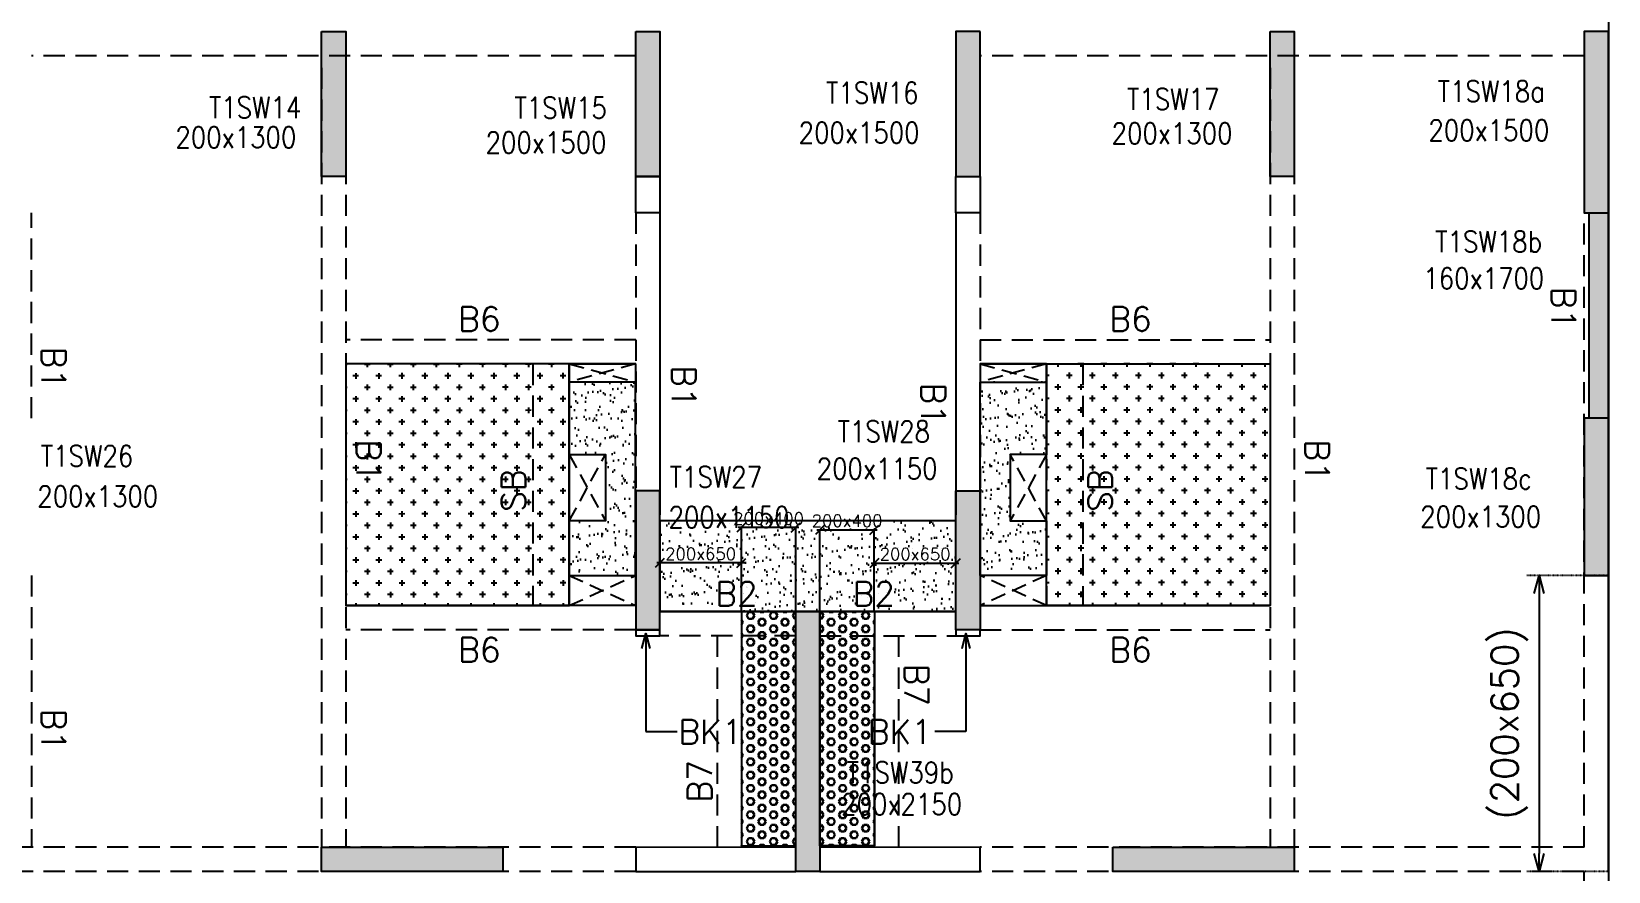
# Model space of a CAD drawing. Header units: millimetres. Extents: x 1078357 to 2594950, y -5122486 to -4636555.
# Drawn here: x 1500999 to 1514050, y -4661008 to -4654058 of the extents above; entities that cross this region are included whole.
import ezdxf

# ---------------------------------------------------------------- set-up
doc = ezdxf.new("R2010")
doc.units = ezdxf.units.MM
doc.header["$PDMODE"] = 35
for name, pattern in [('CONTINOUS', [0]), ('DOT', [0.25, 0, -0.25]), ('HIDDEN', [0.375, 0.25, -0.125]), ('New Retail block$0$CONTINOUS', [0])]:
    doc.linetypes.add(name, pattern=pattern)
doc.layers.get('0').update_dxf_attribs({"lineweight": 0})
doc.layers.get('Defpoints').update_dxf_attribs({"lineweight": 0})
for name, color, linetype, lineweight in [('A-_ANOTDIMA_D-', 6, 'Continuous', 13), ('COL. NO.', 30, 'Continuous', 25), ('COL. SIZE', 7, 'Continuous', 25), ('DIM', 9, 'Continuous', 25), ('HATCH', 8, 'Continuous', 30)]:
    doc.layers.add(name, color=color, linetype=linetype, lineweight=lineweight)
for name, color, linetype in [('B-200x325', 201, 'HIDDEN'), ('DROP SLAB', 8, 'Continuous'), ('EXPANSION JOINT', 10, 'HIDDEN'), ('NON STR. RCC WALL', 6, 'Continuous'), ('S-BEAM', 3, 'HIDDEN'), ('S-BEAM NO.', 6, 'Continuous'), ('S-COLUMN', 1, 'Continuous'), ('S-CUTOUT', 8, 'HIDDEN'), ('S-DIM', 2, 'Continuous'), ('S-SLAB-PROJECTION', 54, 'New Retail block$0$CONTINOUS'), ('SLAB FOLD', 8, 'Continuous')]:
    doc.layers.add(name, color=color, linetype=linetype)
doc.styles.add('Roman', font='romans')
doc.styles.add('ROMANS', font='romans.shx', dxfattribs={"width": 0.85})
doc.dimstyles.new('HARESH', dxfattribs={"dimtxt": 150, "dimasz": 75, "dimexe": 0, "dimexo": 0, "dimgap": 25, "dimtad": 1, "dimdec": 0, "dimdsep": 46, "dimtxsty": 'Roman', "dimblk": 'OBLIQUE', "dimcen": 225, "dimdle": 25, "dimclrd": 2, "dimclre": 2, "dimclrt": 7, "dimadec": 8, "dimazin": 1, "dimtfac": 1, "dimtdec": 0, "dimtmove": 0, "dimatfit": 0, "dimfxl": 1, "dimlwd": -1, "dimlwe": -1, "dimarcsym": 0})
pattern_1 = [(180.03079016, (-1794917.36, 9383648.555), (-95.1987999, -95.3011726), [47.625, -142.875]), (270.03079016, (-1794941.19, 9383672.35), (95.3011726, -95.1987999), [47.625, -142.875])]
pattern_2 = [(180, (1472199.53, -4472052.85), (-7e-15, -54.992613), [31.75, -63.5]), (300, (1472199.53, -4472052.85), (47.625, 27.496307), [31.75, -63.5]), (240, (1472167.78, -4472052.85), (47.625, -27.496307), [31.75, -63.5])]

# ---------------------------------------------------------------- blocks, each defined once
blk = doc.blocks.new('_Open30')
at = {"color": 0, "linetype": 'ByBlock', "lineweight": -2}
for p, q in [((-1, 0.268), (0, 0)), ((0, 0), (-1, -0.268)), ((0, 0), (-1, 0))]:
    blk.add_line(p, q, dxfattribs=at)
blk = doc.blocks.new('*D1569')
at = {"layer": 'Defpoints', "color": 0, "linetype": 'CONTINOUS', "ltscale": 0.5, "transparency": 16777216}
for p in [(1514050, -4658558, 0), (1513476, -4661008), (1514050, -4661008, 0)]:
    blk.add_point(p, dxfattribs=at)
at = {"layer": 'S-DIM', "color": 2, "linetype": 'DOT', "ltscale": 0.5, "transparency": 16777216}
for p, q in [((1514050, -4658558), (1513376, -4658558)), ((1514050, -4661008), (1513376, -4661008))]:
    blk.add_line(p, q, dxfattribs=at)
at = {"layer": 'S-DIM', "color": 2, "linetype": 'CONTINOUS', "ltscale": 0.5, "transparency": 16777216}
blk.add_line((1513476, -4658708), (1513476, -4660858), dxfattribs=at)
at = {"layer": 'S-DIM', "color": 2, "linetype": 'CONTINOUS', "ltscale": 0.5, "transparency": 16777216, "xscale": 150, "yscale": 150, "zscale": 150}
for p, rotation in [((1513476, -4658558), 90), ((1513476, -4661008), 270)]:
    blk.add_blockref('_Open30', p, dxfattribs=dict(at, rotation=rotation))
at = {"layer": 'S-DIM', "color": 7, "linetype": 'CONTINOUS', "ltscale": 0.5, "transparency": 16777216, "insert": (1513229, -4659783), "char_height": 225, "attachment_point": 5, "rotation": 90, "style": 'Roman'}
blk.add_mtext('(200x650)', dxfattribs=at)
blk = doc.blocks.new('_Oblique')
at = {"color": 0, "linetype": 'ByBlock', "lineweight": -2}
blk.add_line((-0.5, -0.5), (0.5, 0.5), dxfattribs=at)
blk = doc.blocks.new('*D1227')
at = {"layer": 'Defpoints', "color": 0, "ltscale": 700, "transparency": 16777216}
for p in [(1506874, -4658162), (1506874, -4658857, 0), (1507324, -4658857, 0)]:
    blk.add_point(p, dxfattribs=at)
at = {"layer": 'DIM', "color": 2, "ltscale": 700, "transparency": 16777216}
for p, q in [((1507349, -4658162), (1506849, -4658162)), ((1506874, -4658857), (1506874, -4658162)), ((1507324, -4658857), (1507324, -4658162))]:
    blk.add_line(p, q, dxfattribs=at)
at = {"layer": 'DIM', "color": 2, "ltscale": 700, "transparency": 16777216, "xscale": 75, "yscale": 75, "zscale": 75, "rotation": 180}
blk.add_blockref('_Oblique', (1506874, -4658162), dxfattribs=at)
at = {"layer": 'DIM', "color": 2, "ltscale": 700, "transparency": 16777216, "xscale": 75, "yscale": 75, "zscale": 75}
blk.add_blockref('_Oblique', (1507324, -4658162), dxfattribs=at)
at = {"layer": 'DIM', "color": 7, "ltscale": 700, "transparency": 16777216, "insert": (1507099, -4658087), "char_height": 150, "attachment_point": 5, "style": 'Roman'}
blk.add_mtext('{\\H0.666667x;200x400}', dxfattribs=at)
blk = doc.blocks.new('*D1228')
at = {"layer": 'Defpoints', "color": 0, "ltscale": 700, "transparency": 16777216}
for p in [(1506199, -4658455), (1506199, -4658857, 0), (1506874, -4658857, 0)]:
    blk.add_point(p, dxfattribs=at)
at = {"layer": 'DIM', "color": 2, "ltscale": 700, "transparency": 16777216}
for p, q in [((1506899, -4658455), (1506174, -4658455)), ((1506199, -4658857), (1506199, -4658455)), ((1506874, -4658857), (1506874, -4658455))]:
    blk.add_line(p, q, dxfattribs=at)
at = {"layer": 'DIM', "color": 2, "ltscale": 700, "transparency": 16777216, "xscale": 75, "yscale": 75, "zscale": 75, "rotation": 180}
blk.add_blockref('_Oblique', (1506199, -4658455), dxfattribs=at)
at = {"layer": 'DIM', "color": 2, "ltscale": 700, "transparency": 16777216, "xscale": 75, "yscale": 75, "zscale": 75}
blk.add_blockref('_Oblique', (1506874, -4658455), dxfattribs=at)
at = {"layer": 'DIM', "color": 7, "ltscale": 700, "transparency": 16777216, "insert": (1506537, -4658380), "char_height": 150, "attachment_point": 5, "style": 'Roman'}
blk.add_mtext('{\\H0.666667x;200x650}', dxfattribs=at)
blk = doc.blocks.new('*D1229')
at = {"layer": 'Defpoints', "color": 0, "ltscale": 700, "transparency": 16777216}
for p in [(1507974, -4658181), (1507524, -4658857, 0), (1507974, -4658857, 0)]:
    blk.add_point(p, dxfattribs=at)
at = {"layer": 'DIM', "color": 2, "ltscale": 700, "transparency": 16777216}
for p, q in [((1507499, -4658181), (1507999, -4658181)), ((1507524, -4658857), (1507524, -4658181)), ((1507974, -4658857), (1507974, -4658181))]:
    blk.add_line(p, q, dxfattribs=at)
at = {"layer": 'DIM', "color": 2, "ltscale": 700, "transparency": 16777216, "xscale": 75, "yscale": 75, "zscale": 75, "rotation": 180}
blk.add_blockref('_Oblique', (1507524, -4658181), dxfattribs=at)
at = {"layer": 'DIM', "color": 2, "ltscale": 700, "transparency": 16777216, "xscale": 75, "yscale": 75, "zscale": 75}
blk.add_blockref('_Oblique', (1507974, -4658181), dxfattribs=at)
at = {"layer": 'DIM', "color": 7, "ltscale": 700, "transparency": 16777216, "insert": (1507749, -4658106), "char_height": 150, "attachment_point": 5, "style": 'Roman'}
blk.add_mtext('{\\H0.666667x;200x400}', dxfattribs=at)
blk = doc.blocks.new('*D1230')
at = {"layer": 'Defpoints', "color": 0, "ltscale": 700, "transparency": 16777216}
for p in [(1508649, -4658457), (1507974, -4658857, 0), (1508649, -4658857, 0)]:
    blk.add_point(p, dxfattribs=at)
at = {"layer": 'DIM', "color": 2, "ltscale": 700, "transparency": 16777216}
for p, q in [((1507949, -4658457), (1508674, -4658457)), ((1507974, -4658857), (1507974, -4658457)), ((1508649, -4658857), (1508649, -4658457))]:
    blk.add_line(p, q, dxfattribs=at)
at = {"layer": 'DIM', "color": 2, "ltscale": 700, "transparency": 16777216, "xscale": 75, "yscale": 75, "zscale": 75, "rotation": 180}
blk.add_blockref('_Oblique', (1507974, -4658457), dxfattribs=at)
at = {"layer": 'DIM', "color": 2, "ltscale": 700, "transparency": 16777216, "xscale": 75, "yscale": 75, "zscale": 75}
blk.add_blockref('_Oblique', (1508649, -4658457), dxfattribs=at)
at = {"layer": 'DIM', "color": 7, "ltscale": 700, "transparency": 16777216, "insert": (1508312, -4658382), "char_height": 150, "attachment_point": 5, "style": 'Roman'}
blk.add_mtext('{\\H0.666667x;200x650}', dxfattribs=at)
blk = doc.blocks.new('G$CD63B60BD')
at = {"layer": 'COL. NO.', "linetype": 'Continuous', "style": 'ROMANS', "width": 0.85}
for s, p in [('T1SW16', (38076, 15305, -320)), ('T1SW17', (40566, 15253, -320)), ('T1SW18a', (43138, 15318, 0)), ('T1SW14', (32968, 15184, -270)), ('T1SW15', (35497, 15181, -320)), ('T1SW18b', (43117, 14074, 0)), ('T1SW28', (38171, 12503, -320)), ('T1SW26', (31577, 12301, -320)), ('T1SW27', (36781, 12127, -320)), ('T1SW18c', (43038, 12113, 0)), ('T1SW39b', (38247, 9681, -320))]:
    blk.add_text(s, height=175, dxfattribs=at).set_placement(p)
at = {"layer": 'COL. SIZE', "linetype": 'Continuous', "style": 'ROMANS', "width": 0.85}
for s, p in [('200x1500', (37849, 14976, -320)), ('200x1300', (40439, 14970, -320)), ('200x1500', (43061, 14995, 0)), ('200x1300', (32691, 14937, -320)), ('200x1500', (35258, 14894, -320)), ('160x1700', (43019, 13770, 0)), ('200x1150', (37998, 12195, -320)), ('200x1300', (31548, 11967, -320)), ('200x1150', (36772, 11794, -320)), ('200x1300', (42993, 11799, 0)), ('200x2150', (38201, 9419, -320))]:
    blk.add_text(s, height=175, dxfattribs=at).set_placement(p)

msp = doc.modelspace()

# ---------------------------------------------------------------- hatches: boundary and pattern name
at = {"layer": 'DROP SLAB'}
h = msp.add_hatch(dxfattribs=at)
h.set_pattern_fill('CROSS', color=8, scale=15, angle=0.03079)
h.set_pattern_definition(pattern_1)
h.paths.add_polyline_path([(1505449.3, -4656808), (1503599.4, -4656808.2), (1503599.4, -4658808.1), (1505449.3, -4658807.9)])
h = msp.add_hatch(dxfattribs=at)
h.set_pattern_fill('CROSS', color=8, scale=15, angle=179.96921)
h.set_pattern_definition(pattern_1)
h.paths.add_polyline_path([(1509399.4, -4656808.2), (1511249.4, -4656808.2), (1511249.4, -4658808), (1509399.4, -4658808)])
at = {"layer": 'HATCH'}
h = msp.add_hatch(dxfattribs=at)
h.set_pattern_fill('AR-SAND', color=8, scale=3, angle=179.97015)
h.set_pattern_definition([(37.47015413, (-4623258.33, 23385569.95), (-4.72361136, 146.8264517), [0, -115.824, 0, -129.54, 0, -123.825]), (7.4701541, (-4623258.33, 23385569.95), (134.9689868, 214.9772528), [0, -62.484, 0, -104.394, 0, -40.005]), (327.47015413, (-4623352.06, 23385570), (237.29790347, 0.3075449), [0, -38.1, 0, -137.16, 0, -179.07]), (317.4701541, (-4623352.06, 23385570), (229.1017424, 66.759465), [0, -19.05, 0, -89.916, 0, -102.87])])
h.paths.add_polyline_path([(1505998.6, -4656957.8), (1505448.6, -4656957.8), (1505448.6, -4657557.8), (1505748.6, -4657557.8), (1505748.6, -4658107.8), (1505448.6, -4658107.7), (1505448.6, -4658557.8), (1505998.6, -4658557.8)])
h = msp.add_hatch(dxfattribs=at)
h.set_pattern_fill('AR-SAND', color=8, scale=3, angle=179.97015)
h.set_pattern_definition([(37.47015413, (-3526033.61, 18701550.77), (-4.72361136, 146.8264517), [0, -115.824, 0, -129.54, 0, -123.825]), (7.4701541, (-3526033.61, 18701550.77), (134.9689868, 214.9772528), [0, -62.484, 0, -104.394, 0, -40.005]), (327.4701541, (-3526127.34, 18701550.82), (237.2979035, 0.3075449), [0, -38.1, 0, -137.16, 0, -179.07]), (317.4701541, (-3526127.34, 18701550.82), (229.1017424, 66.759465), [0, -19.05, 0, -89.916, 0, -102.87])])
h.paths.add_polyline_path([(1508849.3, -4656957.9), (1509399.3, -4656957.9), (1509399.3, -4657557.9), (1509099.4, -4657557.9), (1509099.4, -4658107.9), (1509399.3, -4658107.8), (1509399.3, -4658557.9), (1508849.4, -4658557.9)])
h = msp.add_hatch(dxfattribs=at)
h.set_pattern_fill('AR-SAND', color=8, scale=3, angle=179.97015)
h.set_pattern_definition([(37.4701541, (-2488758.57, 14017481.49), (-4.72361136, 146.8264517), [0, -115.824, 0, -129.54, 0, -123.825]), (7.4701541, (-2488758.57, 14017481.49), (134.9689868, 214.9772528), [0, -62.484, 0, -104.394, 0, -40.005]), (327.4701541, (-2488852.3, 14017481.54), (237.2979035, 0.3075449), [0, -38.1, 0, -137.16, 0, -179.07]), (317.4701541, (-2488852.3, 14017481.54), (229.1017424, 66.759465), [0, -19.05, 0, -89.916, 0, -102.87])])
h.paths.add_polyline_path([(1508649.7, -4658107.8), (1506199.7, -4658107.8), (1506199.7, -4658857.8), (1508649.7, -4658857.8)])
h = msp.add_hatch(dxfattribs=at)
h.set_pattern_fill('AR-SAND', color=8, scale=3, angle=179.97015)
h.set_pattern_definition([(37.4701541, (-2488758.66, 14017481.49), (-4.72361136, 146.8264517), [0, -115.824, 0, -129.54, 0, -123.825]), (7.4701541, (-2488758.66, 14017481.49), (134.9689868, 214.9772528), [0, -62.484, 0, -104.394, 0, -40.005]), (327.4701541, (-2488852.39, 14017481.54), (237.2979035, 0.3075449), [0, -38.1, 0, -137.16, 0, -179.07]), (317.4701541, (-2488852.39, 14017481.54), (229.1017424, 66.759465), [0, -19.05, 0, -89.916, 0, -102.87])])
h.paths.add_polyline_path([(1508649.6, -4658257.8), (1506199.6, -4658257.8), (1506199.6, -4658857.8), (1508649.6, -4658857.8)])
at = {"layer": 'HATCH', "ltscale": 1000}
h = msp.add_hatch(dxfattribs=at)
h.set_pattern_fill('HEX', color=8, scale=10, angle=180)
h.set_pattern_definition(pattern_2)
h.paths.add_polyline_path([(1507324.5, -4660797.2), (1506874.5, -4660797.2), (1506874.5, -4658857.9), (1507324.5, -4658857.9)])
h = msp.add_hatch(dxfattribs=at)
h.set_pattern_fill('HEX', color=8, scale=10, angle=180)
h.set_pattern_definition(pattern_2)
h.paths.add_polyline_path([(1507524.9, -4660797.2), (1507974.9, -4660797.2), (1507974.9, -4658857.9), (1507524.9, -4658857.9)])
at = {"layer": 'S-COLUMN', "lineweight": 25}
h = msp.add_hatch(color=1, dxfattribs=at)
h.dxf.hatch_style = 1
h.paths.add_polyline_path([(1503399.4, -4655257.9), (1503599.4, -4655257.9), (1503599.4, -4654057.9), (1503399.4, -4654057.9)])
at = {"layer": 'S-COLUMN', "lineweight": 25, "extrusion": (-1.00316e-06, 2.11765e-11, 1)}
h = msp.add_hatch(color=1, dxfattribs=at)
h.dxf.hatch_style = 1
h.paths.add_polyline_path([(1505999.4, -4654057.9), (1506199.4, -4654057.9), (1506199.4, -4655257.9), (1505999.4, -4655257.9)])
at = {"layer": 'S-COLUMN', "lineweight": 25}
h = msp.add_hatch(color=1, dxfattribs=at)
h.dxf.hatch_style = 1
h.paths.add_polyline_path([(1508649.4, -4655257.9), (1508649.4, -4654057.9), (1508849.4, -4654057.9), (1508849.4, -4655257.9)])
h = msp.add_hatch(color=1, dxfattribs=at)
h.dxf.hatch_style = 1
h.paths.add_polyline_path([(1511249.4, -4655257.9), (1511449.4, -4655257.9), (1511449.4, -4654057.9), (1511249.4, -4654057.9)])
h = msp.add_hatch(color=1, dxfattribs=at)
h.dxf.hatch_style = 1
h.paths.add_polyline_path([(1514049.4, -4654057.9), (1513849.4, -4654057.9), (1513849.4, -4655557.9), (1514049.4, -4655557.9)])
at = {"layer": 'S-COLUMN', "lineweight": 25, "extrusion": (1.00316e-06, -2.11765e-11, 1)}
h = msp.add_hatch(color=1, dxfattribs=at)
h.dxf.hatch_style = 1
h.paths.add_polyline_path([(1514049.4, -4657257.9), (1513889.4, -4657257.9), (1513889.4, -4655557.9), (1514049.4, -4655557.9)])
at = {"layer": 'S-COLUMN', "lineweight": 25}
h = msp.add_hatch(color=1, dxfattribs=at)
h.dxf.hatch_style = 1
h.paths.add_polyline_path([(1513849.4, -4658557.9), (1514049.4, -4658557.9), (1514049.4, -4657257.9), (1513849.4, -4657257.9)])
at = {"layer": 'S-COLUMN', "lineweight": 25, "extrusion": (-1.00316e-06, 2.11765e-11, 1)}
h = msp.add_hatch(color=1, dxfattribs=at)
h.dxf.hatch_style = 1
h.paths.add_polyline_path([(1505999.4, -4659007.9), (1506199.4, -4659007.9), (1506199.4, -4657857.9), (1505999.4, -4657857.9)])
at = {"layer": 'S-COLUMN', "lineweight": 25}
h = msp.add_hatch(color=1, dxfattribs=at)
h.dxf.hatch_style = 1
h.paths.add_polyline_path([(1508849.4, -4659007.9), (1508649.4, -4659007.9), (1508649.4, -4657857.9), (1508849.4, -4657857.9)])
h = msp.add_hatch(color=1, dxfattribs=at)
h.dxf.hatch_style = 1
h.paths.add_polyline_path([(1507324.4, -4658857.9), (1507524.4, -4658857.9), (1507524.4, -4661007.9), (1507324.4, -4661007.9)])
h = msp.add_hatch(color=1, dxfattribs=at)
h.dxf.hatch_style = 1
h.paths.add_polyline_path([(1503399.4, -4660807.9), (1504899.4, -4660807.9), (1504899.4, -4661007.9), (1503399.4, -4661007.9)])
h = msp.add_hatch(color=1, dxfattribs=at)
h.dxf.hatch_style = 1
h.paths.add_polyline_path([(1509949.4, -4660807.9), (1511449.4, -4660807.9), (1511449.4, -4661007.9), (1509949.4, -4661007.9)])

# ---------------------------------------------------------------- linework, layer by layer
at = {"layer": 'DROP SLAB', "color": 3, "linetype": 'CONTINOUS', "ltscale": 500, "elevation": 0}
for points in [[(1505449.3, -4656808), (1503599.4, -4656808.2), (1503599.4, -4658808.1), (1505449.3, -4658807.9)], [(1505448.9, -4656808.1), (1505998.9, -4656808.1), (1505998.9, -4656957.9), (1505448.9, -4656957.9)], [(1509399.4, -4656808.1), (1508849.4, -4656808.1), (1508849.4, -4656957.9), (1509399.4, -4656957.9)], [(1509399.4, -4656808.2), (1511249.4, -4656808.2), (1511249.4, -4658808), (1509399.4, -4658808)], [(1505449.3, -4657557.8), (1505749.3, -4657557.8), (1505749.3, -4658107.8), (1505449.3, -4658107.8)], [(1509399.4, -4657557.9), (1509099.4, -4657557.9), (1509099.4, -4658107.9), (1509399.4, -4658107.9)], [(1505449.4, -4658557.9), (1505999.2, -4658557.9), (1505999.2, -4658807.9), (1505449.4, -4658807.9)], [(1509399.4, -4658557.9), (1508849.5, -4658557.9), (1508849.5, -4658807.9), (1509399.4, -4658807.9)]]:
    msp.add_lwpolyline(points, close=True, dxfattribs=at)
at = {"layer": 'EXPANSION JOINT'}
msp.add_line((1514049.6, -4651317.9, 0), (1514049.6, -4671650.4, 0), dxfattribs=at)
msp.add_line((1514049.6, -4651317.9, 0), (1514049.6, -4671650.4, 0), dxfattribs=at)
at = {"layer": 'NON STR. RCC WALL', "elevation": 0}
for points in [[(1506199.3, -4655257.8), (1506199.3, -4655557.8), (1505999.4, -4655557.8), (1505999.4, -4655257.8)], [(1508849.3, -4655257.8), (1508849.3, -4655557.8), (1508649.4, -4655557.8), (1508649.4, -4655257.8)], [(1507324.4, -4660808.4), (1505999.4, -4660808.1), (1505999.4, -4661007.6), (1507324.4, -4661007.9)], [(1508849.4, -4660808.4), (1507524.4, -4660808.1), (1507524.4, -4661007.6), (1508849.4, -4661007.9)]]:
    msp.add_lwpolyline(points, close=True, dxfattribs=at)
at = {"layer": 'S-BEAM', "linetype": 'HIDDEN', "ltscale": 700}
for p, q in [((1505999.6, -4654257.9, 0), (1500999.6, -4654257.9, 0)), ((1513849.6, -4654257.9, 0), (1508849.6, -4654257.9, 0)), ((1503399.6, -4654357.9, 0), (1503399.6, -4660807.8, 0)), ((1503599.6, -4654357.9, 0), (1503599.6, -4660807.8, 0)), ((1511249.6, -4654357.9, 0), (1511249.6, -4660807.8, 0)), ((1511449.6, -4654357.9, 0), (1511449.6, -4660807.8, 0)), ((1500999.6, -4657257.8, 0), (1500999.6, -4655557.8, 0)), ((1505999.6, -4655557.8, 0), (1505999.6, -4658057.9, 0)), ((1508849.6, -4655557.8, 0), (1508849.6, -4658057.9, 0)), ((1513849.6, -4660807.8, 0), (1513849.6, -4655557.8, 0)), ((1505149.4, -4656807.9), (1505149.4, -4658807.6, 0)), ((1509399.2, -4656808.4, 0), (1509399.2, -4658808.2, 0)), ((1509699.2, -4656808.4, 0), (1509699.2, -4658808.2, 0)), ((1500999.6, -4658557.9, 0), (1500999.6, -4660807.8, 0)), ((1507324.6, -4659057.8, 0), (1506199.6, -4659057.8, 0)), ((1507524.6, -4659057.8, 0), (1508649.6, -4659057.8, 0)), ((1505999.6, -4660807.8, 0), (1495143, -4660807.8, 0)), ((1513849.6, -4660807.8, 0), (1508849.6, -4660807.8, 0)), ((1505999.6, -4661007.8, 0), (1495143, -4661007.8, 0)), ((1513849.6, -4661007.8, 0), (1508849.6, -4661007.8, 0))]:
    msp.add_line(p, q, dxfattribs=at)
at = {"layer": 'S-BEAM', "linetype": 'CONTINOUS', "ltscale": 700}
for p, q in [((1506199.6, -4655557.8, 0), (1506199.6, -4658057.9, 0)), ((1508649.6, -4655557.8, 0), (1508649.6, -4658057.9, 0)), ((1514049.6, -4661007.8, 0), (1514049.6, -4655557.8, 0)), ((1514049.6, -4658057.9, 0), (1514050.3, -4658057.9, 0)), ((1508649.6, -4658857.8, 0), (1506199.6, -4658857.8, 0))]:
    msp.add_line(p, q, dxfattribs=at)
at = {"layer": 'S-BEAM', "ltscale": 700}
for p, q in [((1505999.4, -4656608.2, 0), (1503599.4, -4656608.2, 0)), ((1508849.3, -4656608.2, 0), (1511249.3, -4656608.2, 0)), ((1514049.6, -4657857.9, 0), (1514050.3, -4657857.9, 0)), ((1505999.2, -4659008, 0), (1503599.4, -4659008, 0)), ((1508849.5, -4659008, 0), (1511249.3, -4659008, 0)), ((1506674.2, -4659057.9, 0), (1506674.2, -4660808, 0)), ((1508174.5, -4659058, 0), (1508174.5, -4660808, 0))]:
    msp.add_line(p, q, dxfattribs=at)
at = {"layer": 'S-BEAM', "linetype": 'Continuous', "ltscale": 700}
for p, q in [((1505999.4, -4656808.2, 0), (1503599.4, -4656808.2, 0)), ((1508849.3, -4656808.2, 0), (1511249.3, -4656808.2, 0)), ((1505999.2, -4658808, 0), (1503599.4, -4658808, 0)), ((1508849.5, -4658808, 0), (1511249.3, -4658808, 0)), ((1506874.2, -4659057.9, 0), (1506874.2, -4660797.3, 0)), ((1507974.5, -4659058, 0), (1507974.5, -4660797.3, 0))]:
    msp.add_line(p, q, dxfattribs=at)
at = {"layer": 'S-BEAM', "linetype": 'ByBlock', "ltscale": 700}
msp.add_line((1505449.4, -4656807.9), (1505449.4, -4658807.6, 0), dxfattribs=at)
at = {"layer": 'S-BEAM', "linetype": 'HIDDEN', "ltscale": 500}
msp.add_line((1513849.6, -4663007.9, 0), (1513849.6, -4661007.8, 0), dxfattribs=at)
at = {"layer": 'S-BEAM', "linetype": 'Continuous', "ltscale": 700, "elevation": 0}
for points in [[(1506199.6, -4659007.9), (1505999.6, -4659007.9), (1505999.6, -4659058.1), (1506199.6, -4659058.1)], [(1508849.6, -4659007.9), (1508649.6, -4659007.9), (1508649.6, -4659058.1), (1508849.6, -4659058.1)]]:
    msp.add_lwpolyline(points, close=True, dxfattribs=at)
at = {"layer": 'S-COLUMN', "color": 1, "lineweight": 25, "elevation": 0}
for points in [[(1503399.4, -4654057.9), (1503599.4, -4654057.9), (1503599.4, -4655258), (1503399.4, -4655258)], [(1508849.4, -4654057.9), (1508649.4, -4654057.9), (1508649.4, -4655257.8), (1508849.4, -4655257.8)], [(1511249.4, -4654057.9), (1511449.4, -4654057.9), (1511449.4, -4655257.9), (1511249.4, -4655257.9)], [(1514049.4, -4654057.9), (1513849.4, -4654057.9), (1513849.4, -4655557.9), (1514049.4, -4655557.9)], [(1513849.4, -4658557.9), (1514049.4, -4658557.9), (1514049.4, -4657257.9), (1513849.4, -4657257.9)], [(1508849.4, -4659007.9), (1508649.4, -4659007.9), (1508649.4, -4657857.9), (1508849.4, -4657857.9)], [(1507324.4, -4658857.9), (1507524.4, -4658857.9), (1507524.4, -4661007.9), (1507324.4, -4661007.9)], [(1503399.4, -4660807.9), (1504899.4, -4660807.9), (1504899.4, -4661007.9), (1503399.4, -4661007.9)], [(1509949.4, -4660807.9), (1511449.4, -4660807.9), (1511449.4, -4661007.9), (1509949.4, -4661007.9)]]:
    msp.add_lwpolyline(points, close=True, dxfattribs=at)
at = {"layer": 'S-COLUMN', "color": 1, "lineweight": 25, "extrusion": (-1.00316e-06, 2.11765e-11, 1), "elevation": -1.5}
for points in [[(1505999.4, -4654057.9), (1506199.4, -4654057.9), (1506199.4, -4655257.8), (1505999.4, -4655257.8)], [(1505999.4, -4659007.9), (1506199.4, -4659007.9), (1506199.4, -4657857.9), (1505999.4, -4657857.9)]]:
    msp.add_lwpolyline(points, close=True, dxfattribs=at)
at = {"layer": 'S-COLUMN', "color": 1, "lineweight": 25, "extrusion": (1.00316e-06, -2.11765e-11, 1), "elevation": 1.5}
msp.add_lwpolyline([(1514049.4, -4657257.9), (1513889.4, -4657257.9), (1513889.4, -4655557.9), (1514049.4, -4655557.9)], close=True, dxfattribs=at)
at = {"layer": 'S-CUTOUT', "ltscale": 500}
for p, q in [((1505998.9, -4656807.9, 0), (1505448.9, -4656957.9, 0)), ((1505449.8, -4656808.1, 0), (1505998.9, -4656957.9, 0)), ((1508849.4, -4656807.9), (1509399.4, -4656957.9, 0)), ((1509398.5, -4656808.1, 0), (1508849.4, -4656957.9, 0)), ((1505449.2, -4657557.8, 0), (1505749.3, -4658107.8, 0)), ((1505449.2, -4658107.8, 0), (1505749.3, -4657557.8, 0)), ((1509399.4, -4657557.9), (1509099.4, -4658107.9)), ((1509399.4, -4658107.9), (1509099.4, -4657557.9)), ((1505449.4, -4658557.9), (1505999.2, -4658807.9, 0)), ((1505449.4, -4658807.9, 0), (1505999.4, -4658557.9)), ((1509399.4, -4658807.9, 0), (1508849.4, -4658557.9)), ((1509399.4, -4658557.9), (1508849.5, -4658807.9, 0))]:
    msp.add_line(p, q, dxfattribs=at)
at = {"layer": 'S-SLAB-PROJECTION', "elevation": 0}
msp.add_lwpolyline([(1508649.7, -4658107.8), (1506199.7, -4658107.8), (1506199.7, -4658857.8), (1508649.7, -4658857.8)], close=True, dxfattribs=at)
at = {"layer": 'SLAB FOLD', "color": 8, "ltscale": 1000, "elevation": 0}
for points in [[(1505998.6, -4656957.8), (1505448.6, -4656957.8), (1505448.6, -4657557.8), (1505748.6, -4657557.8), (1505748.6, -4658107.8), (1505448.6, -4658107.7), (1505448.6, -4658557.8), (1505998.6, -4658557.8), (1505998.6, -4656957.8)], [(1508849.3, -4656957.9), (1509399.3, -4656957.9), (1509399.3, -4657557.9), (1509099.4, -4657557.9), (1509099.4, -4658107.9), (1509399.3, -4658107.8), (1509399.3, -4658557.9), (1508849.4, -4658557.9), (1508849.3, -4656957.9)]]:
    msp.add_lwpolyline(points, dxfattribs=at)
for points in [[(1506874.4, -4660797.2), (1507324.4, -4660797.2), (1507324.4, -4658857.9), (1506874.4, -4658857.9)], [(1507974.7, -4660797.2), (1507524.5, -4660797.2), (1507524.5, -4658857.9), (1507974.7, -4658857.9)]]:
    msp.add_lwpolyline(points, close=True, dxfattribs=at)

# ---------------------------------------------------------------- block references
at = {"layer": 'A-_ANOTDIMA_D-', "color": 2, "ltscale": 700}
msp.add_blockref('G$CD63B60BD', (1469499.4, -4669957.9, 0), dxfattribs=at)

# ---------------------------------------------------------------- texts
at = {"layer": 'B-200x325', "linetype": 'Continuous', "ltscale": 700, "style": 'ROMANS'}
for rotation, p in [(0.00055, (1504529.8, -4656536.1, -2.7)), (359.99866, (1509918.8, -4656536.1, -2.7)), (0.00055, (1504529.8, -4659273.3, -2.7)), (359.99866, (1509918.8, -4659273.2, -2.7))]:
    msp.add_text('B6', height=200, rotation=rotation, dxfattribs=at).set_placement(p)
at = {"layer": 'S-BEAM NO.', "linetype": 'HIDDEN', "ltscale": 500, "style": 'ROMANS'}
for p in [(1513578.6, -4656169.6, -2.7), (1501082.8, -4656665.5, -2.7), (1506298.1, -4656820, -2.7), (1508363.5, -4656962.8, -2.7), (1503690, -4657432.8, -2.7), (1511540, -4657432.8, -2.7), (1501082.8, -4659659.8, -2.7)]:
    msp.add_text('B1', height=200, rotation=269.99906, dxfattribs=at).set_placement(p)
at = {"layer": 'S-BEAM NO.', "linetype": 'Continuous', "ltscale": 700, "style": 'ROMANS'}
for s, rotation, p in [('SB', 90.00094, (1505088, -4658032.5, -2.7)), ('SB', 90.00094, (1509943.9, -4658032.5, -2.7)), ('B7', 269.99866, (1508223.3, -4659288, -2.7)), ('BK1', 359.99906, (1506352.7, -4659951.9, -2.7)), ('BK1', 0.00094, (1507920.7, -4659951.9, -2.7)), ('B7', 90.00094, (1506629, -4660437.6, -2.7))]:
    msp.add_text(s, height=200, rotation=rotation, dxfattribs=at).set_placement(p)
at = {"layer": 'S-BEAM NO.', "linetype": 'Continuous', "ltscale": 500, "style": 'ROMANS'}
for p in [(1506657.5, -4658810.7, -2.7), (1507794.2, -4658810.7, -2.7)]:
    msp.add_text('B2', height=200, dxfattribs=at).set_placement(p)

# ---------------------------------------------------------------- dimensions: what is measured, and where the dimension line sits
at = {"layer": 'DIM', "ltscale": 700}
for base, p1, p2, picture, middle in [((1506874.1, -4658162.3, 0), (1507324.2, -4658857.3, 0), (1506874.1, -4658857.3, 0), '*D1227', (1507099.1, -4658162.3, 0)), ((1507974.3, -4658180.6, 0), (1507524.2, -4658857.3, 0), (1507974.3, -4658857.3, 0), '*D1229', (1507749.3, -4658180.6, 0))]:
    dim = msp.add_linear_dim(base=base, p1=p1, p2=p2, text='{\\H0.666667x;200x400}', dimstyle='HARESH', override={"dimtxsty": 'Roman'}, dxfattribs=at)
    dim.commit()
    dim.dimension.update_dxf_attribs({"geometry": picture, "text_midpoint": middle, "dimtype": 160})
for base, p1, p2, picture, middle in [((1506199.4, -4658455.2, 0), (1506874.1, -4658857.3, 0), (1506199.4, -4658857.3, 0), '*D1228', (1506536.7, -4658380.2, 0)), ((1508649.2, -4658457.3, 0), (1507974.3, -4658857.3, 0), (1508649.2, -4658857.3, 0), '*D1230', (1508311.8, -4658382.3, 0))]:
    dim = msp.add_linear_dim(base=base, p1=p1, p2=p2, text='{\\H0.666667x;200x650}', dimstyle='HARESH', override={"dimtxsty": 'Roman', "dimtmove": 1}, dxfattribs=at)
    dim.commit()
    dim.dimension.update_dxf_attribs({"geometry": picture, "text_midpoint": middle})
at = {"layer": 'S-DIM', "linetype": 'CONTINOUS', "ltscale": 0.5}
dim = msp.add_linear_dim(base=(1513475.6, -4661007.8, 0), p1=(1514049.6, -4658557.8, 0), p2=(1514049.6, -4661007.8, 0), angle=90, text='(200x650)', dimstyle='HARESH', override={"dimtxt": 225, "dimasz": 150, "dimexe": 100, "dimgap": 75, "dimtxsty": 'Roman', "dimblk1": 'Open30', "dimblk2": 'Open30', "dimsah": 1, "dimdle": 1, "dimfxl": 500, "dimarcsym": 1}, dxfattribs=at)
dim.commit()
dim.dimension.update_dxf_attribs({"geometry": '*D1569', "text_midpoint": (1513229.1, -4659782.8, 0)})

# ---------------------------------------------------------------- leaders
at = {"layer": 'S-BEAM NO.', "linetype": 'Continuous', "ltscale": 700}
for points in [[(1506083.1, -4659038.2, 0), (1506083.1, -4659849.6, 0), (1506342, -4659849.6, 0)], [(1508733.2, -4659038.2, 0), (1508733.2, -4659849.6, 0), (1508474.3, -4659849.6, 0)]]:
    msp.add_leader(points, dimstyle='HARESH', override={"dimasz": 125, "dimgap": 25, "dimtad": 0, "dimldrblk": 'Open30'}, dxfattribs=at)

doc.saveas('drawing.dxf')
